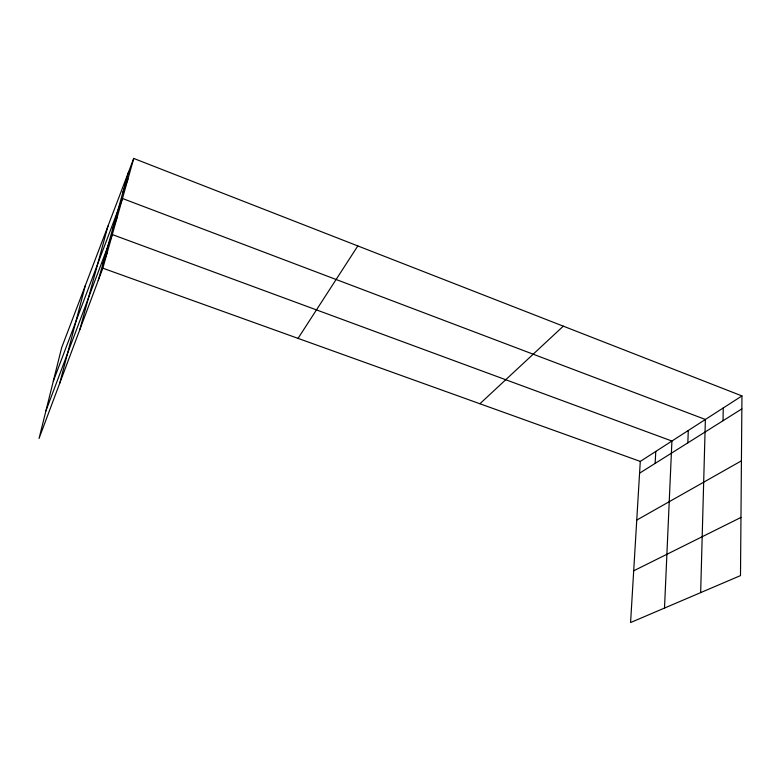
<?xml version="1.0" encoding="UTF-8"?>
<svg xmlns="http://www.w3.org/2000/svg" width="781" height="781" viewBox="0 0 781 781"><rect width="100%" height="100%" fill="white"/><g stroke="black" fill="none" stroke-linecap="round" stroke-linejoin="round"><path stroke-width="1.17" d="M741.95 395.918L740.495 575.607L630.579 622.555L640.283 461.415L741.95 395.918L133.736 158.445L61.67 347.633L39.05 438.444L102.838 268.195L133.736 158.445M723.021 420.734L723.255 407.965M700.664 592.623L705.38 419.475L122.461 198.491L53.323 381.118M687.836 442.847L688.286 430.497M664.504 608.067L671.914 441.04L112.308 234.573L45.903 410.943M655.132 463.406L655.767 451.447M59.727 383.266L85.285 285.641M79.818 329.65L107.993 226.021M98.24 280.486L128.621 171.888M102.77 264.281L107.456 251.804M112.405 229.848L117.257 216.991M122.92 192.253L127.947 179.005M298.049 338.378L357.815 245.937M479.915 403.757L563.306 326.165M639.58 473.188L741.843 408.902M636.759 520.078L741.423 460.839M633.703 570.804L740.964 517.432M102.838 268.195L640.283 461.415"/></g></svg>
